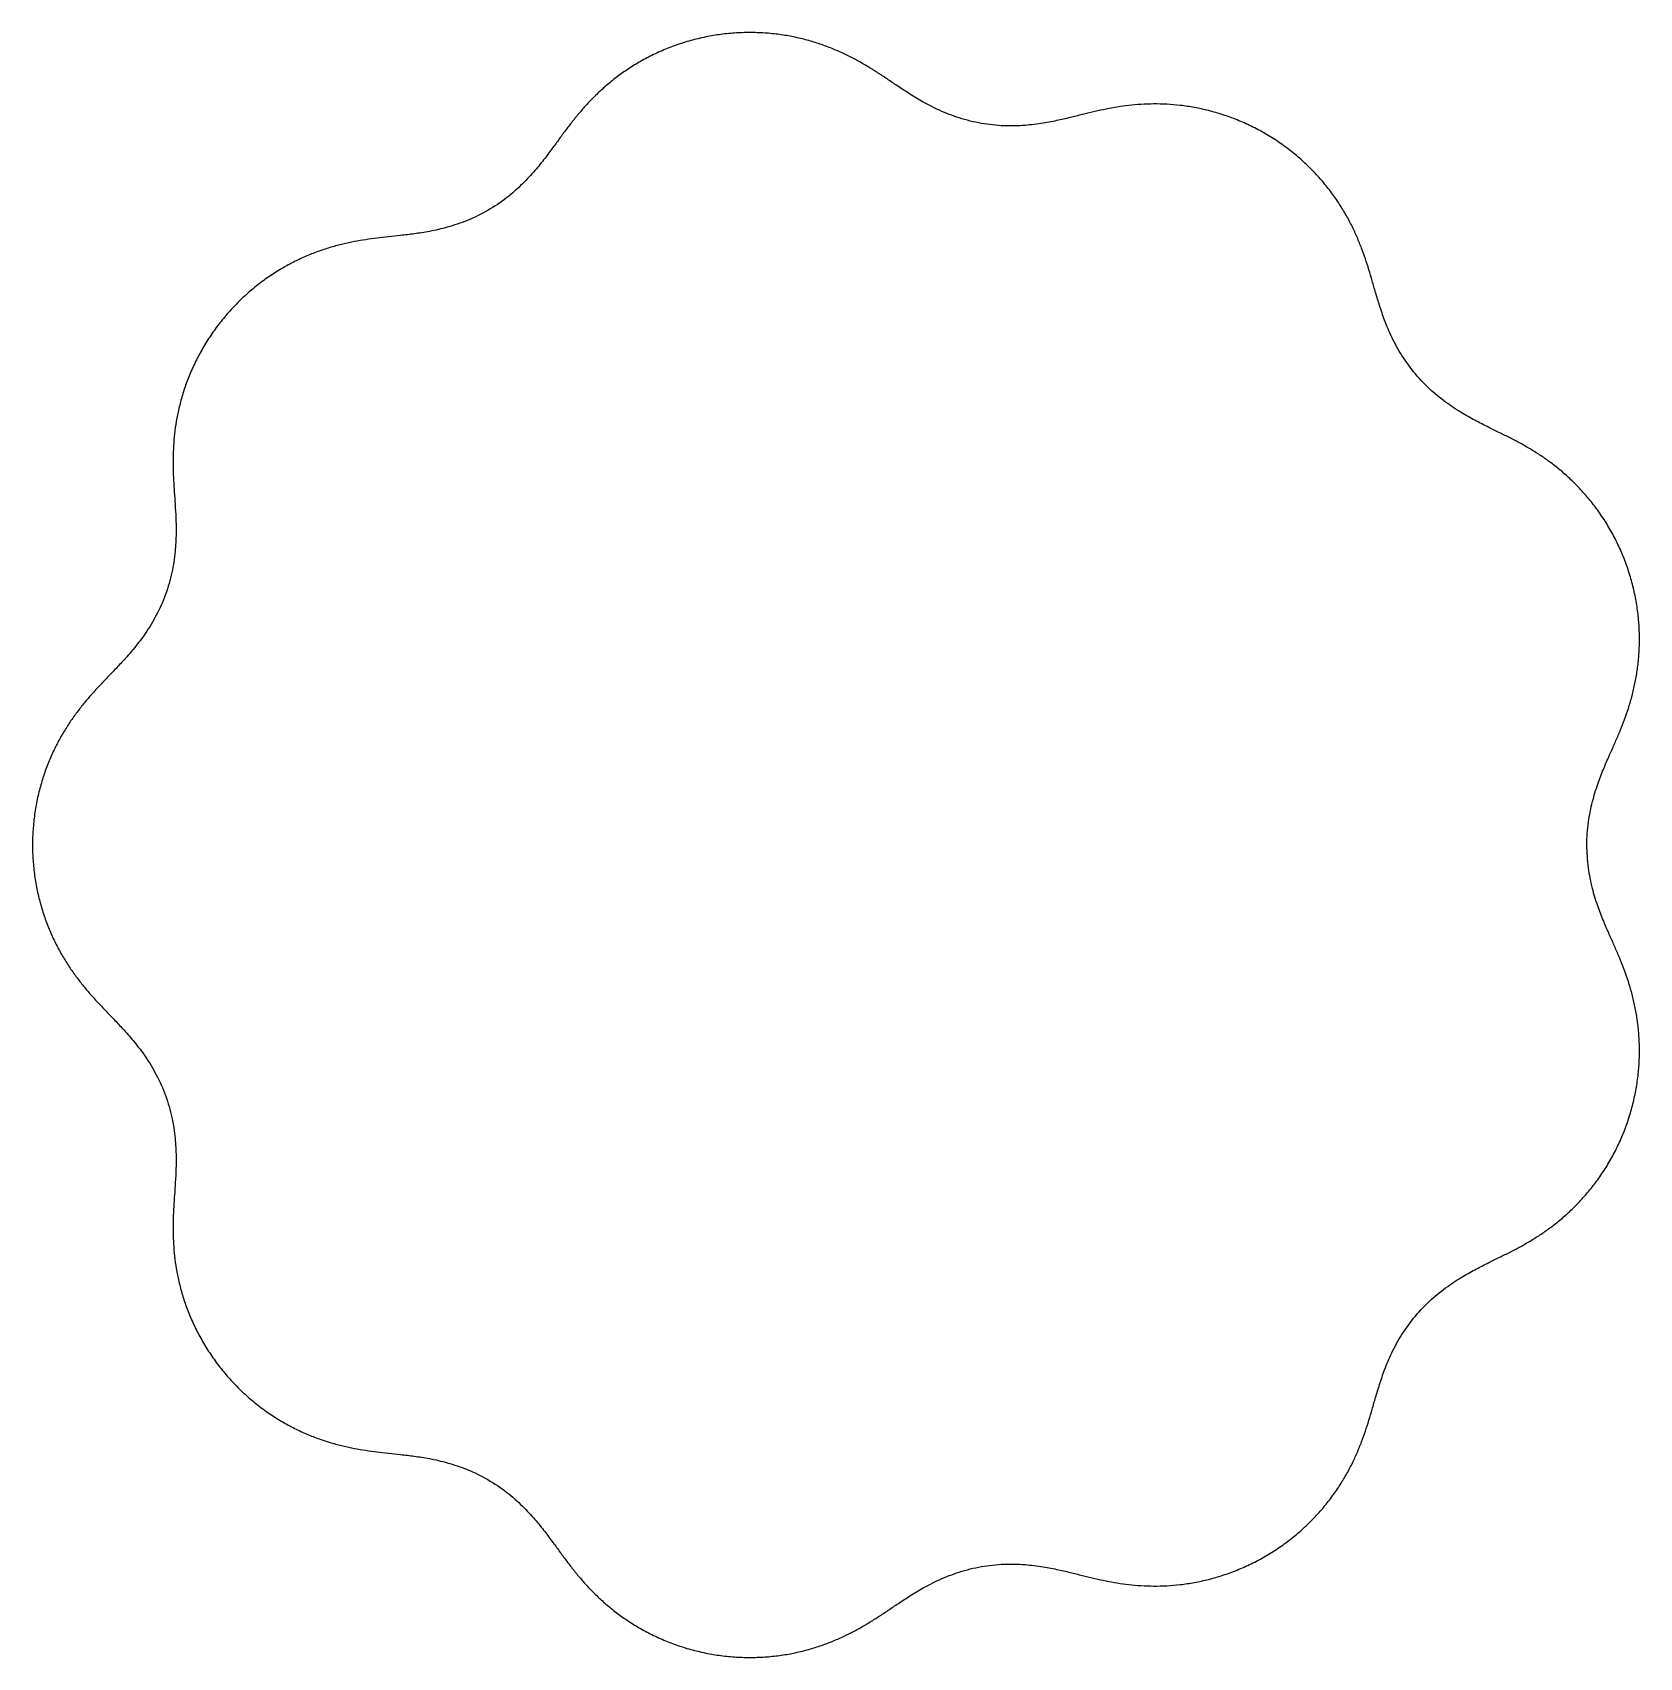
# Model space of a CAD drawing. Header units: millimetres. Extents: x -37 to 35.4, y -36.6 to 36.6.
import ezdxf

# ---------------------------------------------------------------- set-up
doc = ezdxf.new("R2010")
doc.units = ezdxf.units.MM

msp = doc.modelspace()

# ---------------------------------------------------------------- linework, layer by layer
msp.add_spline([(33.07037, -1.028041), (33.253655, -1.956647), (33.493054, -2.742946), (33.743356, -3.399356), (33.983025, -3.961886), (34.206329, -4.467385), (34.413782, -4.945509), (34.606704, -5.418005), (34.785082, -5.900075), (34.947123, -6.40183), (35.089501, -6.929422), (35.207829, -7.485826), (35.297172, -8.071418), (35.352517, -8.684414), (35.369183, -9.321242), (35.343162, -9.976881), (35.271386, -10.64519), (35.151924, -11.319234), (34.984116, -11.991605), (34.768627, -12.654745), (34.507443, -13.301254), (34.203799, -13.924185), (33.862045, -14.517321), (33.487448, -15.075413), (33.085945, -15.594387), (32.663833, -16.071512), (32.22741, -16.50552), (31.782558, -16.896681), (31.334264, -17.246851), (30.886067, -17.559491), (30.439414, -17.8397), (29.9929, -18.094328), (29.541398, -18.332273), (29.075148, -18.565189), (28.579159, -18.808887), (28.033974, -19.085753), (27.4203, -19.427701), (26.731486, -19.876159), (25.994185, -20.469699), (25.279467, -21.211991), (24.672561, -22.044749), (24.216069, -22.873916), (23.894036, -23.630139), (23.663846, -24.293869), (23.485856, -24.878848), (23.331989, -25.40962), (23.183575, -25.909232), (23.027647, -26.395194), (22.854424, -26.879139), (22.656032, -27.367664), (22.425971, -27.863342), (22.158966, -28.365632), (21.850995, -28.87165), (21.499365, -29.376807), (21.102787, -29.875358), (20.661418, -30.360881), (20.176853, -30.826698), (19.652073, -31.266257), (19.091332, -31.673459), (18.5, -32.04294), (17.884354, -32.370308), (17.251337, -32.652323), (16.608277, -32.887016), (15.962585, -33.073753), (15.321426, -33.213229), (14.691379, -33.3074), (14.078085, -33.359342), (13.485875, -33.373043), (12.917376, -33.353131), (12.373076, -33.304532), (11.850805, -33.232081), (11.345085, -33.140124), (10.846266, -33.032181), (10.339382, -32.910905), (9.802786, -32.778772), (9.207185, -32.640426), (8.517282, -32.507912), (7.701358, -32.408689), (6.755032, -32.389439), (5.73039, -32.498656), (4.730187, -32.746474), (3.847515, -33.088226), (3.114733, -33.460527), (2.51176, -33.82101), (1.999394, -34.154721), (1.540351, -34.462411), (1.105515, -34.749738), (0.673697, -35.021777), (0.229927, -35.281156), (-0.236068, -35.527864), (-0.730921, -35.759694), (-1.258324, -35.972843), (-1.819506, -36.162516), (-2.413579, -36.323465), (-3.037837, -36.450463), (-3.688034, -36.538687), (-4.358654, -36.584052), (-5.043202, -36.583452), (-5.734498, -36.534949), (-6.424983, -36.437887), (-7.107023, -36.292936), (-7.773218, -36.102076), (-8.416688, -35.868511), (-9.031349, -35.596517), (-9.612159, -35.291232), (-10.155335, -34.958385), (-10.658533, -34.603957), (-11.120999, -34.233787), (-11.543695, -33.85311), (-11.929414, -33.466012), (-12.282927, -33.074802), (-12.611222, -32.679288), (-12.923955, -32.275964), (-13.234296, -31.857243), (-13.560419, -31.411106), (-13.927749, -30.922281), (-14.371066, -30.377309), (-14.932321, -29.776834), (-15.644875, -29.153801), (-16.5, -28.578838), (-17.425495, -28.12576), (-18.321334, -27.820187), (-19.121988, -27.634362), (-19.815607, -27.522925), (-20.422606, -27.44922), (-20.972033, -27.389858), (-21.489827, -27.330455), (-21.995482, -27.261282), (-22.502155, -27.174727), (-23.017709, -27.064181), (-23.545806, -26.923688), (-24.08683, -26.747961), (-24.638639, -26.532538), (-25.197182, -26.273971), (-25.757024, -25.96999), (-26.311813, -25.619636), (-26.854698, -25.223321), (-27.378706, -24.782843), (-27.877093, -24.301331), (-28.343644, -23.783142), (-28.772945, -23.233695), (-29.160598, -22.659267), (-29.503391, -22.066731), (-29.799415, -21.463274), (-30.048108, -20.856075), (-30.250255, -20.251953), (-30.407904, -19.656996), (-30.524234, -19.076162), (-30.603343, -18.512843), (-30.649999, -17.968373), (-30.66934, -17.441455), (-30.666597, -16.92745), (-30.646914, -16.417465), (-30.6155, -15.897222), (-30.578553, -15.345834), (-30.545734, -14.735257), (-30.535033, -14.032825), (-30.579002, -13.212067), (-30.724372, -12.276775), (-31.009856, -11.286665), (-31.427594, -10.34469), (-31.917427, -9.534773), (-32.411318, -8.877773), (-32.871031, -8.346557), (-33.288643, -7.899924), (-33.671371, -7.501285), (-34.029841, -7.122949), (-34.372731, -6.74493), (-34.705229, -6.352942), (-35.029109, -5.936867), (-35.343347, -5.489789), (-35.64484, -5.007411), (-35.92908, -4.487692), (-36.190744, -3.930593), (-36.424213, -3.337871), (-36.624003, -2.712872), (-36.78513, -2.060318), (-36.90341, -1.386066), (-36.975686, -0.696849), (-37, 0), (-36.975686, 0.696849), (-36.90341, 1.386066), (-36.78513, 2.060318), (-36.624003, 2.712872), (-36.424213, 3.337871), (-36.190744, 3.930593), (-35.92908, 4.487692), (-35.64484, 5.007411), (-35.343347, 5.489789), (-35.029109, 5.936867), (-34.705229, 6.352942), (-34.372731, 6.74493), (-34.029841, 7.122949), (-33.671371, 7.501285), (-33.288643, 7.899924), (-32.871031, 8.346557), (-32.411318, 8.877773), (-31.917427, 9.534773), (-31.427594, 10.34469), (-31.009856, 11.286665), (-30.724372, 12.276775), (-30.579002, 13.212067), (-30.535033, 14.032825), (-30.545734, 14.735257), (-30.578553, 15.345834), (-30.6155, 15.897222), (-30.646914, 16.417465), (-30.666597, 16.92745), (-30.66934, 17.441455), (-30.649999, 17.968373), (-30.603343, 18.512843), (-30.524234, 19.076162), (-30.407904, 19.656996), (-30.250255, 20.251953), (-30.048108, 20.856075), (-29.799415, 21.463274), (-29.503391, 22.066731), (-29.160598, 22.659267), (-28.772945, 23.233695), (-28.343644, 23.783142), (-27.877093, 24.301331), (-27.378706, 24.782843), (-26.854698, 25.223321), (-26.311813, 25.619636), (-25.757024, 25.96999), (-25.197182, 26.273971), (-24.638639, 26.532538), (-24.08683, 26.747961), (-23.545806, 26.923688), (-23.017709, 27.064181), (-22.502155, 27.174727), (-21.995482, 27.261282), (-21.489827, 27.330455), (-20.972033, 27.389858), (-20.422606, 27.44922), (-19.815607, 27.522925), (-19.121988, 27.634362), (-18.321334, 27.820187), (-17.425495, 28.12576), (-16.5, 28.578838), (-15.644875, 29.153801), (-14.932321, 29.776834), (-14.371066, 30.377309), (-13.927749, 30.922281), (-13.560419, 31.411106), (-13.234296, 31.857243), (-12.923955, 32.275964), (-12.611222, 32.679288), (-12.282927, 33.074802), (-11.929414, 33.466012), (-11.543695, 33.85311), (-11.120999, 34.233787), (-10.658533, 34.603957), (-10.155335, 34.958385), (-9.612159, 35.291232), (-9.031349, 35.596517), (-8.416688, 35.868511), (-7.773218, 36.102076), (-7.107023, 36.292936), (-6.424983, 36.437887), (-5.734498, 36.534949), (-5.043202, 36.583452), (-4.358654, 36.584052), (-3.688034, 36.538687), (-3.037837, 36.450463), (-2.413579, 36.323465), (-1.819506, 36.162516), (-1.258324, 35.972843), (-0.730921, 35.759694), (-0.236068, 35.527864), (0.229927, 35.281156), (0.673697, 35.021777), (1.105515, 34.749738), (1.540351, 34.462411), (1.999394, 34.154721), (2.51176, 33.82101), (3.114733, 33.460527), (3.847515, 33.088226), (4.730187, 32.746474), (5.73039, 32.498656), (6.755032, 32.389439), (7.701358, 32.408689), (8.517282, 32.507912), (9.207185, 32.640426), (9.802786, 32.778772), (10.339382, 32.910905), (10.846266, 33.032181), (11.345085, 33.140124), (11.850805, 33.232081), (12.373076, 33.304532), (12.917376, 33.353131), (13.485875, 33.373043), (14.078085, 33.359342), (14.691379, 33.3074), (15.321426, 33.213229), (15.962585, 33.073753), (16.608277, 32.887016), (17.251337, 32.652323), (17.884354, 32.370308), (18.5, 32.04294), (19.091332, 31.673459), (19.652073, 31.266257), (20.176853, 30.826698), (20.661418, 30.360881), (21.102787, 29.875358), (21.499365, 29.376807), (21.850995, 28.87165), (22.158966, 28.365632), (22.425971, 27.863342), (22.656032, 27.367664), (22.854424, 26.879139), (23.027647, 26.395194), (23.183575, 25.909232), (23.331989, 25.40962), (23.485856, 24.878848), (23.663846, 24.293869), (23.894036, 23.630139), (24.216069, 22.873916), (24.672561, 22.044749), (25.279467, 21.211991), (25.994185, 20.469699), (26.731486, 19.876159), (27.4203, 19.427701), (28.033974, 19.085753), (28.579159, 18.808887), (29.075148, 18.565189), (29.541398, 18.332273), (29.9929, 18.094328), (30.439414, 17.8397), (30.886067, 17.559491), (31.334264, 17.246851), (31.782558, 16.896681), (32.22741, 16.50552), (32.663833, 16.071512), (33.085945, 15.594387), (33.487448, 15.075413), (33.862045, 14.517321), (34.203799, 13.924185), (34.507443, 13.301254), (34.768627, 12.654745), (34.984116, 11.991605), (35.151924, 11.319234), (35.271386, 10.64519), (35.343162, 9.976881), (35.369183, 9.321242), (35.352517, 8.684414), (35.297172, 8.071418), (35.207829, 7.485826), (35.089501, 6.929422), (34.947123, 6.40183), (34.785082, 5.900075), (34.606704, 5.418005), (34.413782, 4.945509), (34.206329, 4.467385), (33.983025, 3.961886), (33.743356, 3.399356), (33.493054, 2.742946), (33.253655, 1.956647), (33.07037, 1.028041), (33, 0), (33.07037, -1.028041)], degree=3)

doc.saveas('drawing.dxf')
